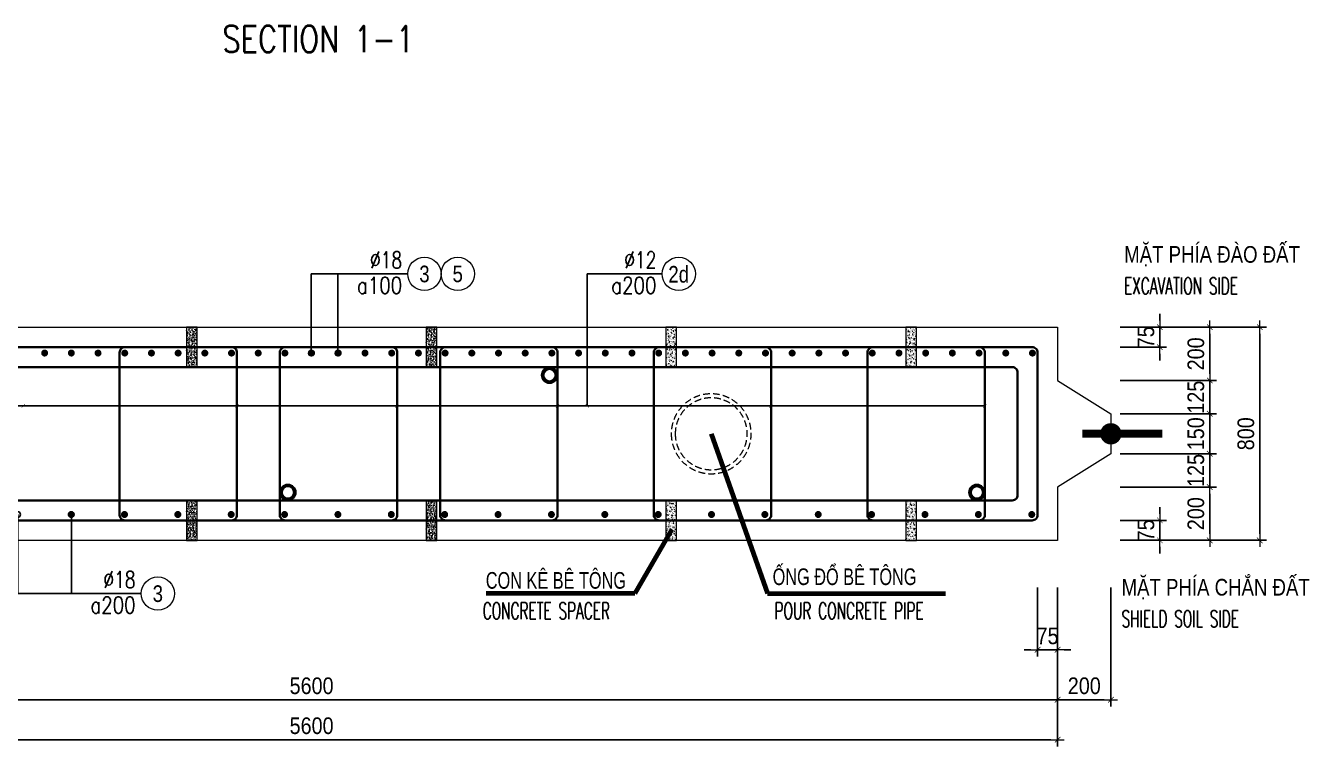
# Model space of a CAD drawing. Header units: millimetres. Extents: x -642477 to 1168880, y -27982 to 330379.
# Drawn here: x 395718 to 410171, y 84914 to 93030 of the extents above; entities that cross this region are included whole.
import ezdxf
from ezdxf.enums import TextEntityAlignment as Align

# ---------------------------------------------------------------- set-up
doc = ezdxf.new("R2010")
doc.units = ezdxf.units.MM
doc.linetypes.add('HIDDEN', pattern=[0.375, 0.25, -0.125])
doc.layers.get('0').update_dxf_attribs({"lineweight": 20})
doc.layers.get('Defpoints').update_dxf_attribs({"color": 151, "lineweight": 9})
for name, color, linetype, lineweight in [('NDC_S_BREAK-LINE', 1, 'Continuous', 15), ('NDC_S_DIAPHGRAM WALL', 3, 'Continuous', 20), ('NDC_S_DIM', 1, 'Continuous', 15), ('NDC_S_ENG TITLE', 3, 'Continuous', 20), ('NDC_S_HATCH MATERIAL', 8, 'Continuous', 13), ('NDC_S_LEADER', 1, 'Continuous', 15), ('NDC_S_LEVEL TEXT', 7, 'Continuous', 20), ('NDC_S_REBAR', 4, 'Continuous', 35), ('NDC_S_VN TEXT', 7, 'Continuous', 20)]:
    doc.layers.add(name, color=color, linetype=linetype, lineweight=lineweight)
doc.layers.add('NDC_S_REBAR DES.', color=2, linetype='Continuous')
doc.styles.add('ARIAL', font='arial.ttf', dxfattribs={"width": 0.8})
doc.styles.add('NDC_ARIAL', font='arial.ttf', dxfattribs={"width": 0.85})
doc.styles.add('NDC_DIM', font='', dxfattribs={"width": 0.75})
doc.styles.add('NDC_EN TXT', font='romans.shx', dxfattribs={"width": 0.8})
doc.styles.get('NDC_DIM').set_extended_font_data('Dotum')
doc.dimstyles.new('A1-NDC-1-25 (x3)', dxfattribs={"dimscale": 75, "dimtxt": 2.5, "dimasz": 1, "dimexe": 1, "dimexo": 0, "dimgap": 0.8, "dimtad": 1, "dimdec": 0, "dimlfac": 0.333333, "dimdsep": 46, "dimtxsty": 'NDC_ARIAL', "dimblk": 'DIMMARK', "dimcen": 49999.938995, "dimdle": 1.5, "dimclrd": 1, "dimclre": 1, "dimclrt": 3, "dimadec": 0, "dimazin": 0, "dimtfac": 1, "dimtdec": 0, "dimtix": 1, "dimtmove": 2, "dimatfit": 3, "dimfxl": 1, "dimarcsym": 0})
doc.dimstyles.new('NDC_dim_25', dxfattribs={"dimscale": 25, "dimtxt": 2.2, "dimasz": 1.5, "dimexe": 1.5, "dimexo": 2.5, "dimgap": 1, "dimtad": 1, "dimdec": 0, "dimzin": 0, "dimdsep": 46, "dimtxsty": 'NDC_DIM', "dimblk": 'DIMMARK', "dimcen": 0.09, "dimdle": 1.2, "dimclrd": 1, "dimclre": 1, "dimclrt": 3, "dimadec": 0, "dimazin": 0, "dimtfac": 1, "dimtdec": 0, "dimtix": 1, "dimtofl": 0, "dimtmove": 0, "dimatfit": 3, "dimfxl": 6, "dimfxlon": 1, "dimtolj": 1, "dimtzin": 0, "dimarcsym": 0})

# ---------------------------------------------------------------- blocks, each defined once
blk = doc.blocks.new('DIMMARK')
at = {"layer": 'NDC_S_DIM', "color": 1}
blk.add_line((-1.5, 0), (1, 0), dxfattribs=at)
at = {"layer": 'NDC_S_DIM', "color": 2, "const_width": 0.1}
blk.add_lwpolyline([(-0.42, -0.42), (0.42, 0.42)], dxfattribs=at)
blk = doc.blocks.new('Ong sieu am')
at = {"layer": 'NDC_S_HATCH MATERIAL'}
h = blk.add_hatch(dxfattribs=at)
h.set_pattern_fill('ANSI31', color=256, scale=20)
h.set_pattern_definition([(45, (0, 0), (-1.76776695, 1.76776695), [])])
h.paths.add_polyline_path([(-7119.3, 51158.9, 1), (-7179.3, 51158.9, 1)])
h.paths.add_polyline_path([(-7171.3, 51158.9, -1), (-7127.3, 51158.9, -1)], flags=16)
at = {"layer": 'NDC_S_REBAR DES.'}
for radius in [30, 22]:
    blk.add_circle((-7149.3, 51158.9), radius, dxfattribs=at)
blk = doc.blocks.new('ong do BT')
at = {"layer": 'NDC_S_HATCH MATERIAL', "linetype": 'HIDDEN', "ltscale": 100}
for radius in [150, 135]:
    blk.add_circle((-6323.7, 51237.8), radius, dxfattribs=at)
blk = doc.blocks.new('con ke BT')
at = {"layer": 'NDC_S_HATCH MATERIAL'}
h = blk.add_hatch(dxfattribs=at)
h.set_pattern_fill('AR-CONC', color=256, scale=2)
h.set_pattern_definition([(50, (0, 0), (14.3452037, -1.2550427), [1.5, -16.5]), (355, (0, 0), (-2.7750267, 15.0438427), [1.2, -13.2]), (100.451444, (1.195, -0.105), (11.570177, 13.7888), [1.274804, -14.0228422]), (46.1842, (0, 4), (21.3448266, -3.3103856), [2.25, -24.75]), (96.635635, (1.779, 3.724), (18.693239, 19.482372), [1.912207, -21.034275]), (351.184164, (0, 4), (18.693239, 19.482372), [1.8, -19.8]), (21, (2, 3), (11.938141, -8.0523778), [1.5, -16.5]), (326, (2, 3), (4.8663066, 14.503001), [1.2, -13.2]), (71.451445, (2.995, 2.329), (16.8044475, 6.450623), [1.274804, -14.0228422]), (37.5, (0, 0), (0.2431971, 6.6578771), [0, -13.04, 0, -13.4, 0, -13.25]), (7.5, (0, 0), (5.2613907, 7.8882342), [0, -7.64, 0, -12.74, 0, -5.05]), (327.5, (-4.46, 0), (10.6764487, -0.45109743), [0, -5, 0, -15.6, 0, -20.7]), (317.5, (-6.46, 0), (11.6637234, 2.0020996), [0, -6.5, 0, -10.36, 0, -14.7])])
h.paths.add_polyline_path([(-7076.9, 51430.9), (-7116.9, 51430.9), (-7116.9, 51280.9), (-7076.9, 51280.9)])
at = {"layer": 'NDC_S_BREAK-LINE'}
blk.add_lwpolyline([(-7116.9, 51430.9), (-7116.9, 51280.9), (-7076.9, 51280.9), (-7076.9, 51430.9)], close=True, dxfattribs=at)
blk = doc.blocks.new('*U2605')
at = {"layer": 'NDC_S_LEADER', "xscale": 3, "yscale": 3, "zscale": 3}
blk.add_blockref('con ke BT', (21291, -154068), dxfattribs=at)
blk = doc.blocks.new('*U2606')
at = {"layer": 'NDC_S_DIM', "color": 0, "linetype": 'ByBlock', "lineweight": -2, "transparency": 16777216}
for p in [(0, 0), (2700, 0), (5400, 0), (8100, 0), (10800, 0), (13500, 0)]:
    blk.add_blockref('*U2605', p, dxfattribs=at)
blk = doc.blocks.new('*U2607')
at = {"layer": 'NDC_S_LEADER', "xscale": 3, "yscale": 3, "zscale": 3}
blk.add_blockref('con ke BT', (21291, -154068), dxfattribs=at)
blk = doc.blocks.new('*U2608')
at = {"layer": 'NDC_S_DIM', "color": 0, "linetype": 'ByBlock', "lineweight": -2, "transparency": 16777216}
for p in [(0, 0), (2700, 0), (5400, 0), (8100, 0), (10800, 0), (13500, 0)]:
    blk.add_blockref('*U2607', p, dxfattribs=at)
blk = doc.blocks.new('*U366')
blk.add_circle((2.5, 0), 2.5)
at = {"layer": 'NDC_S_VN TEXT', "color": 3, "style": 'NDC_EN TXT'}
for tag, width, p in [('DK2', 0.75, (-0.85, 0.85)), ('KC2', 0.8, (-0.85, -2.97))]:
    blk.add_attdef(tag, text='', height=2.5, dxfattribs=dict(at, width=width)).set_placement(p, align=Align.RIGHT)
at = {"layer": 'NDC_S_VN TEXT', "color": 7, "style": 'ARIAL', "width": 0.8}
blk.add_attdef('SH3', text='', height=2.5, dxfattribs=at).set_placement((2.5, 0), align=Align.MIDDLE)
blk = doc.blocks.new('kata_block_THEP')
at = {"layer": 'NDC_S_REBAR', "color": 0}
for p, q in [((-0.5, 0), (0.5, 0)), ((-0.35, 0.35), (0.35, -0.35)), ((0.35, 0.35), (-0.35, -0.35)), ((0, 0.5), (0, -0.5))]:
    blk.add_line(p, q, dxfattribs=at)
at = {"layer": 'NDC_S_REBAR', "color": 0, "const_width": 0.0833}
blk.add_lwpolyline([(-0.5, 0, 1), (0.5, 0, 1), (-0.5, 0, 1)], format="xyb", dxfattribs=at)
blk = doc.blocks.new('*U2594')
at = {"layer": 'NDC_S_REBAR', "ltscale": 80, "xscale": 72, "yscale": 72, "zscale": 72}
blk.add_blockref('kata_block_THEP', (0, 0), dxfattribs=at)
blk = doc.blocks.new('*U2595')
at = {"layer": 'NDC_S_LEVEL TEXT', "color": 0, "linetype": 'ByBlock', "lineweight": -2, "transparency": 16777216}
for p in [(5408.1, 0), (6009, 0), (6609.9, 0), (7210.8, 0), (7811.7, 0), (8412.6, 0), (9013.5, 0), (9614.4, 0), (10215.3, 0), (10816.2, 0), (11417.1, 0), (12018, 0), (12618.9, 0), (13219.8, 0), (13820.7, 0), (14421.6, 0), (15022.5, 0), (15623.4, 0), (16224.3, 0)]:
    blk.add_blockref('*U2594', p, dxfattribs=at)
blk = doc.blocks.new('*U2598')
at = {"layer": 'NDC_S_REBAR', "ltscale": 80, "xscale": 72, "yscale": 72, "zscale": 72}
blk.add_blockref('kata_block_THEP', (0, 0), dxfattribs=at)
blk = doc.blocks.new('*U2611')
at = {"layer": 'NDC_S_LEVEL TEXT', "color": 0, "linetype": 'ByBlock', "lineweight": -2, "transparency": 16777216}
for p in [(5110.2, 0), (5410.8, 0), (5711.4, 0), (6012, 0), (6312.6, 0), (6613.2, 0), (6913.8, 0), (7214.4, 0), (7515, 0), (7815.6, 0), (8116.2, 0), (8416.8, 0), (8717.4, 0), (9018, 0), (9318.6, 0), (9619.2, 0), (9919.8, 0), (10220.4, 0), (10521, 0), (10821.6, 0), (11122.2, 0), (11422.8, 0), (11723.4, 0), (12024, 0), (12324.6, 0), (12625.2, 0), (12925.8, 0), (13226.4, 0), (13527, 0), (13827.6, 0), (14128.2, 0), (14428.8, 0), (14729.4, 0), (15030, 0), (15330.6, 0), (15631.2, 0), (15931.8, 0), (16232.4, 0)]:
    blk.add_blockref('*U2598', p, dxfattribs=at)
blk = doc.blocks.new('*D2650')
at = {"layer": 'Defpoints', "color": 0, "ltscale": 100, "transparency": 16777216}
for p in [(408042, 87834), (409050, 87834), (408042, 87234)]:
    blk.add_point(p, dxfattribs=at)
at = {"layer": 'NDC_S_DIM', "color": 1, "lineweight": -2, "ltscale": 100, "transparency": 16777216}
for p, q in [((408042, 87834), (409125, 87834)), ((409050, 87309), (409050, 87759)), ((408042, 87234), (409125, 87234))]:
    blk.add_line(p, q, dxfattribs=at)
at = {"layer": 'NDC_S_DIM', "color": 1, "lineweight": -2, "ltscale": 100, "transparency": 16777216, "xscale": 75, "yscale": 75, "zscale": 75}
for p, rotation in [((409050, 87834), 90), ((409050, 87234), 270)]:
    blk.add_blockref('DIMMARK', p, dxfattribs=dict(at, rotation=rotation))
at = {"layer": 'NDC_S_DIM', "color": 3, "ltscale": 100, "transparency": 16777216, "insert": (408894, 87534), "char_height": 187.5, "attachment_point": 5, "rotation": 90, "style": 'NDC_ARIAL'}
blk.add_mtext('200', dxfattribs=at)
blk = doc.blocks.new('*D2651')
at = {"layer": 'Defpoints', "color": 0, "ltscale": 100, "transparency": 16777216}
for p in [(408042, 88209), (409050, 88209), (408042, 87834)]:
    blk.add_point(p, dxfattribs=at)
at = {"layer": 'NDC_S_DIM', "color": 1, "lineweight": -2, "ltscale": 100, "transparency": 16777216}
for p, q in [((409050, 88284), (409050, 88359)), ((408042, 88209), (409125, 88209)), ((409050, 87834), (409050, 88209)), ((408042, 87834), (409125, 87834)), ((409050, 87759), (409050, 87684))]:
    blk.add_line(p, q, dxfattribs=at)
at = {"layer": 'NDC_S_DIM', "color": 1, "lineweight": -2, "ltscale": 100, "transparency": 16777216, "xscale": 75, "yscale": 75, "zscale": 75}
for p, rotation in [((409050, 88209), 270), ((409050, 87834), 90)]:
    blk.add_blockref('DIMMARK', p, dxfattribs=dict(at, rotation=rotation))
at = {"layer": 'NDC_S_DIM', "color": 3, "ltscale": 100, "transparency": 16777216, "insert": (408894, 88021), "char_height": 187.5, "attachment_point": 5, "rotation": 90, "style": 'NDC_ARIAL'}
blk.add_mtext('125', dxfattribs=at)
blk = doc.blocks.new('*D2652')
at = {"layer": 'Defpoints', "color": 0, "ltscale": 100, "transparency": 16777216}
for p in [(408042, 88659), (409050, 88659), (408042, 88209)]:
    blk.add_point(p, dxfattribs=at)
at = {"layer": 'NDC_S_DIM', "color": 1, "lineweight": -2, "ltscale": 100, "transparency": 16777216}
for p, q in [((409050, 88734), (409050, 88809)), ((408042, 88659), (409125, 88659)), ((409050, 88209), (409050, 88659)), ((408042, 88209), (409125, 88209)), ((409050, 88134), (409050, 88059))]:
    blk.add_line(p, q, dxfattribs=at)
at = {"layer": 'NDC_S_DIM', "color": 1, "lineweight": -2, "ltscale": 100, "transparency": 16777216, "xscale": 75, "yscale": 75, "zscale": 75}
for p, rotation in [((409050, 88659), 270), ((409050, 88209), 90)]:
    blk.add_blockref('DIMMARK', p, dxfattribs=dict(at, rotation=rotation))
at = {"layer": 'NDC_S_DIM', "color": 3, "ltscale": 100, "transparency": 16777216, "insert": (408894, 88434), "char_height": 187.5, "attachment_point": 5, "rotation": 90, "style": 'NDC_ARIAL'}
blk.add_mtext('150', dxfattribs=at)
blk = doc.blocks.new('*D2653')
at = {"layer": 'Defpoints', "color": 0, "ltscale": 100, "transparency": 16777216}
for p in [(408042, 89034), (409050, 89034), (408042, 88659)]:
    blk.add_point(p, dxfattribs=at)
at = {"layer": 'NDC_S_DIM', "color": 1, "lineweight": -2, "ltscale": 100, "transparency": 16777216}
for p, q in [((409050, 89109), (409050, 89184)), ((408042, 89034), (409125, 89034)), ((409050, 88659), (409050, 89034)), ((408042, 88659), (409125, 88659)), ((409050, 88584), (409050, 88509))]:
    blk.add_line(p, q, dxfattribs=at)
at = {"layer": 'NDC_S_DIM', "color": 1, "lineweight": -2, "ltscale": 100, "transparency": 16777216, "xscale": 75, "yscale": 75, "zscale": 75}
for p, rotation in [((409050, 89034), 270), ((409050, 88659), 90)]:
    blk.add_blockref('DIMMARK', p, dxfattribs=dict(at, rotation=rotation))
at = {"layer": 'NDC_S_DIM', "color": 3, "ltscale": 100, "transparency": 16777216, "insert": (408894, 88846), "char_height": 187.5, "attachment_point": 5, "rotation": 90, "style": 'NDC_ARIAL'}
blk.add_mtext('125', dxfattribs=at)
blk = doc.blocks.new('*D2654')
at = {"layer": 'Defpoints', "color": 0, "ltscale": 100, "transparency": 16777216}
for p in [(408042, 89634), (409050, 89634), (408042, 89034)]:
    blk.add_point(p, dxfattribs=at)
at = {"layer": 'NDC_S_DIM', "color": 1, "lineweight": -2, "ltscale": 100, "transparency": 16777216}
for p, q in [((408042, 89634), (409125, 89634)), ((409050, 89109), (409050, 89559)), ((408042, 89034), (409125, 89034))]:
    blk.add_line(p, q, dxfattribs=at)
at = {"layer": 'NDC_S_DIM', "color": 1, "lineweight": -2, "ltscale": 100, "transparency": 16777216, "xscale": 75, "yscale": 75, "zscale": 75}
for p, rotation in [((409050, 89634), 90), ((409050, 89034), 270)]:
    blk.add_blockref('DIMMARK', p, dxfattribs=dict(at, rotation=rotation))
at = {"layer": 'NDC_S_DIM', "color": 3, "ltscale": 100, "transparency": 16777216, "insert": (408894, 89334), "char_height": 187.5, "attachment_point": 5, "rotation": 90, "style": 'NDC_ARIAL'}
blk.add_mtext('200', dxfattribs=at)
blk = doc.blocks.new('*D2655')
at = {"layer": 'Defpoints', "color": 0, "ltscale": 100, "transparency": 16777216}
for p in [(408042, 89634), (409613, 89634), (408042, 87234)]:
    blk.add_point(p, dxfattribs=at)
at = {"layer": 'NDC_S_DIM', "color": 1, "lineweight": -2, "ltscale": 100, "transparency": 16777216}
for p, q in [((408042, 89634), (409688, 89634)), ((409613, 87309), (409613, 89559)), ((408042, 87234), (409688, 87234))]:
    blk.add_line(p, q, dxfattribs=at)
at = {"layer": 'NDC_S_DIM', "color": 1, "lineweight": -2, "ltscale": 100, "transparency": 16777216, "xscale": 75, "yscale": 75, "zscale": 75}
for p, rotation in [((409613, 89634), 90), ((409613, 87234), 270)]:
    blk.add_blockref('DIMMARK', p, dxfattribs=dict(at, rotation=rotation))
at = {"layer": 'NDC_S_DIM', "color": 3, "ltscale": 100, "transparency": 16777216, "insert": (409457, 88434), "char_height": 187.5, "attachment_point": 5, "rotation": 90, "style": 'NDC_ARIAL'}
blk.add_mtext('800', dxfattribs=at)
blk = doc.blocks.new('*D2656')
at = {"layer": 'Defpoints', "color": 0, "ltscale": 100, "transparency": 16777216}
for p in [(408042, 87459), (408488, 87459), (408042, 87234)]:
    blk.add_point(p, dxfattribs=at)
at = {"layer": 'NDC_S_DIM', "color": 1, "lineweight": -2, "ltscale": 100, "transparency": 16777216}
for p, q in [((408488, 87534), (408488, 87609)), ((408042, 87459), (408563, 87459)), ((408488, 87234), (408488, 87459)), ((408042, 87234), (408563, 87234)), ((408488, 87159), (408488, 87084))]:
    blk.add_line(p, q, dxfattribs=at)
at = {"layer": 'NDC_S_DIM', "color": 1, "lineweight": -2, "ltscale": 100, "transparency": 16777216, "xscale": 75, "yscale": 75, "zscale": 75}
for p, rotation in [((408488, 87459), 270), ((408488, 87234), 90)]:
    blk.add_blockref('DIMMARK', p, dxfattribs=dict(at, rotation=rotation))
at = {"layer": 'NDC_S_DIM', "color": 3, "ltscale": 100, "transparency": 16777216, "insert": (408332, 87346), "char_height": 187.5, "attachment_point": 5, "rotation": 90, "style": 'NDC_ARIAL'}
blk.add_mtext('75', dxfattribs=at)
blk = doc.blocks.new('*D2657')
at = {"layer": 'Defpoints', "color": 0, "ltscale": 100, "transparency": 16777216}
for p in [(408042, 89634), (408488, 89634), (408042, 89409)]:
    blk.add_point(p, dxfattribs=at)
at = {"layer": 'NDC_S_DIM', "color": 1, "lineweight": -2, "ltscale": 100, "transparency": 16777216}
for p, q in [((408488, 89709), (408488, 89784)), ((408042, 89634), (408563, 89634)), ((408488, 89409), (408488, 89634)), ((408042, 89409), (408563, 89409)), ((408488, 89334), (408488, 89259))]:
    blk.add_line(p, q, dxfattribs=at)
at = {"layer": 'NDC_S_DIM', "color": 1, "lineweight": -2, "ltscale": 100, "transparency": 16777216, "xscale": 75, "yscale": 75, "zscale": 75}
for p, rotation in [((408488, 89634), 270), ((408488, 89409), 90)]:
    blk.add_blockref('DIMMARK', p, dxfattribs=dict(at, rotation=rotation))
at = {"layer": 'NDC_S_DIM', "color": 3, "ltscale": 100, "transparency": 16777216, "insert": (408332, 89521), "char_height": 187.5, "attachment_point": 5, "rotation": 90, "style": 'NDC_ARIAL'}
blk.add_mtext('75', dxfattribs=at)
blk = doc.blocks.new('*D2659')
at = {"layer": 'Defpoints', "color": 0, "ltscale": 100, "transparency": 16777216}
for p in [(407112, 86704), (407337, 86704), (407337, 86002)]:
    blk.add_point(p, dxfattribs=at)
at = {"layer": 'NDC_S_DIM', "color": 1, "lineweight": -2, "ltscale": 100, "transparency": 16777216}
for p, q in [((407112, 86704), (407112, 85927)), ((407337, 86704), (407337, 85927)), ((407037, 86002), (406962, 86002)), ((407112, 86002), (407337, 86002)), ((407412, 86002), (407487, 86002))]:
    blk.add_line(p, q, dxfattribs=at)
at = {"layer": 'NDC_S_DIM', "color": 1, "lineweight": -2, "ltscale": 100, "transparency": 16777216, "xscale": 75, "yscale": 75, "zscale": 75}
blk.add_blockref('DIMMARK', (407112, 86002), dxfattribs=at)
at = {"layer": 'NDC_S_DIM', "color": 1, "lineweight": -2, "ltscale": 100, "transparency": 16777216, "xscale": 75, "yscale": 75, "zscale": 75, "rotation": 180}
blk.add_blockref('DIMMARK', (407337, 86002), dxfattribs=at)
at = {"layer": 'NDC_S_DIM', "color": 3, "ltscale": 100, "transparency": 16777216, "insert": (407224, 86157), "char_height": 187.5, "attachment_point": 5, "style": 'NDC_ARIAL'}
blk.add_mtext('75', dxfattribs=at)
blk = doc.blocks.new('*D2661')
at = {"layer": 'Defpoints', "color": 0, "ltscale": 100, "transparency": 16777216}
for p in [(390537, 86704), (407337, 86704), (407337, 85439)]:
    blk.add_point(p, dxfattribs=at)
at = {"layer": 'NDC_S_DIM', "color": 1, "lineweight": -2, "ltscale": 100, "transparency": 16777216}
for p, q in [((390537, 86704), (390537, 85364)), ((407337, 86704), (407337, 85364)), ((390612, 85439), (407262, 85439))]:
    blk.add_line(p, q, dxfattribs=at)
at = {"layer": 'NDC_S_DIM', "color": 1, "lineweight": -2, "ltscale": 100, "transparency": 16777216, "xscale": 75, "yscale": 75, "zscale": 75, "rotation": 180}
blk.add_blockref('DIMMARK', (390537, 85439), dxfattribs=at)
at = {"layer": 'NDC_S_DIM', "color": 1, "lineweight": -2, "ltscale": 100, "transparency": 16777216, "xscale": 75, "yscale": 75, "zscale": 75}
blk.add_blockref('DIMMARK', (407337, 85439), dxfattribs=at)
at = {"layer": 'NDC_S_DIM', "color": 3, "ltscale": 100, "transparency": 16777216, "insert": (398937, 85595), "char_height": 187.5, "attachment_point": 5, "style": 'NDC_ARIAL'}
blk.add_mtext('5600', dxfattribs=at)
blk = doc.blocks.new('*D2662')
at = {"layer": 'Defpoints', "color": 0, "ltscale": 100, "transparency": 16777216}
for p in [(407337, 86704), (407937, 86704), (407937, 85439)]:
    blk.add_point(p, dxfattribs=at)
at = {"layer": 'NDC_S_DIM', "color": 1, "lineweight": -2, "ltscale": 100, "transparency": 16777216}
for p, q in [((407337, 86704), (407337, 85364)), ((407937, 86704), (407937, 85364)), ((407412, 85439), (407862, 85439))]:
    blk.add_line(p, q, dxfattribs=at)
at = {"layer": 'NDC_S_DIM', "color": 1, "lineweight": -2, "ltscale": 100, "transparency": 16777216, "xscale": 75, "yscale": 75, "zscale": 75, "rotation": 180}
blk.add_blockref('DIMMARK', (407337, 85439), dxfattribs=at)
at = {"layer": 'NDC_S_DIM', "color": 1, "lineweight": -2, "ltscale": 100, "transparency": 16777216, "xscale": 75, "yscale": 75, "zscale": 75}
blk.add_blockref('DIMMARK', (407937, 85439), dxfattribs=at)
at = {"layer": 'NDC_S_DIM', "color": 3, "ltscale": 100, "transparency": 16777216, "insert": (407637, 85595), "char_height": 187.5, "attachment_point": 5, "style": 'NDC_ARIAL'}
blk.add_mtext('200', dxfattribs=at)
blk = doc.blocks.new('*D2663')
at = {"layer": 'Defpoints', "color": 0, "ltscale": 100, "transparency": 16777216}
for p in [(390537, 86704), (407337, 86704), (407337, 84989)]:
    blk.add_point(p, dxfattribs=at)
at = {"layer": 'NDC_S_DIM', "color": 1, "lineweight": -2, "ltscale": 100, "transparency": 16777216}
for p, q in [((390537, 86704), (390537, 84914)), ((407337, 86704), (407337, 84914)), ((390612, 84989), (407262, 84989))]:
    blk.add_line(p, q, dxfattribs=at)
at = {"layer": 'NDC_S_DIM', "color": 1, "lineweight": -2, "ltscale": 100, "transparency": 16777216, "xscale": 75, "yscale": 75, "zscale": 75, "rotation": 180}
blk.add_blockref('DIMMARK', (390537, 84989), dxfattribs=at)
at = {"layer": 'NDC_S_DIM', "color": 1, "lineweight": -2, "ltscale": 100, "transparency": 16777216, "xscale": 75, "yscale": 75, "zscale": 75}
blk.add_blockref('DIMMARK', (407337, 84989), dxfattribs=at)
at = {"layer": 'NDC_S_DIM', "color": 3, "ltscale": 100, "transparency": 16777216, "insert": (398937, 85145), "char_height": 187.5, "attachment_point": 5, "style": 'NDC_ARIAL'}
blk.add_mtext('5600', dxfattribs=at)

msp = doc.modelspace()

# ---------------------------------------------------------------- linework, layer by layer
at = {"layer": 'NDC_S_DIAPHGRAM WALL', "ltscale": 0.01}
for p, q in [((407336.6, 89633.8), (407336.6, 89033.8)), ((407336.6, 89033.8), (407936.6, 88658.8)), ((407936.6, 88658.8), (407936.6, 88208.8)), ((407936.6, 88208.8), (407336.6, 87833.8)), ((407336.6, 87833.8), (407336.6, 87233.8)), ((407336.6, 87233.8), (390536.6, 87233.8))]:
    msp.add_line(p, q, dxfattribs=at)
msp.add_lwpolyline([(390536.6, 89633.8), (407336.6, 89633.8)], dxfattribs=at)
at = {"layer": 'NDC_S_DIAPHGRAM WALL', "ltscale": 50, "const_width": 90}
msp.add_lwpolyline([(407614.5, 88433.8), (408514.5, 88433.8)], dxfattribs=at)
at = {"layer": 'NDC_S_DIAPHGRAM WALL', "ltscale": 50, "const_width": 120}
msp.add_lwpolyline([(407876.6, 88433.8, 1), (407996.6, 88433.8, 1)], format="xyb", close=True, dxfattribs=at)
at = {"layer": 'NDC_S_DIM'}
msp.add_circle((400582.6, 90233.8), 187.5, dxfattribs=at)
at = {"layer": 'NDC_S_REBAR'}
msp.add_lwpolyline([(390761.6, 87518.8, 0.4142136), (390821.6, 87458.8), (407051.6, 87458.8, 0.4142136), (407111.6, 87518.8), (407111.6, 89348.8, 0.4142136), (407051.6, 89408.8), (390821.6, 89408.8, 0.4142136), (390761.6, 89348.8), (390761.6, 87518.8)], format="xyb", dxfattribs=at)
for points in [[(396835.5, 89408.8), (398036.8, 89408.8, -0.4142136), (398096.8, 89348.8), (398096.8, 87518.8, -0.4142136), (398036.8, 87458.8), (396835.5, 87458.8, -0.4142136), (396775.5, 87518.8), (396775.5, 89348.8, -0.4142136)], [(398640, 89408.8), (399841.3, 89408.8, -0.4142136), (399901.3, 89348.8), (399901.3, 87518.8, -0.4142136), (399841.3, 87458.8), (398640, 87458.8, -0.4142136), (398580, 87518.8), (398580, 89348.8, -0.4142136)], [(400444.5, 89408.8), (401645.8, 89408.8, -0.4142136), (401705.8, 89348.8), (401705.8, 87518.8, -0.4142136), (401645.8, 87458.8), (400444.5, 87458.8, -0.4142136), (400384.5, 87518.8), (400384.5, 89348.8, -0.4142136)], [(402850.5, 89408.8), (404051.8, 89408.8, -0.4142136), (404111.8, 89348.8), (404111.8, 87518.8, -0.4142136), (404051.8, 87458.8), (402850.5, 87458.8, -0.4142136), (402790.5, 87518.8), (402790.5, 89348.8, -0.4142136)], [(405256.5, 89408.8), (406457.8, 89408.8, -0.4142136), (406517.8, 89348.8), (406517.8, 87518.8, -0.4142136), (406457.8, 87458.8), (405256.5, 87458.8, -0.4142136), (405196.5, 87518.8), (405196.5, 89348.8, -0.4142136)], [(391046.6, 89183.8), (406826.6, 89183.8, -0.4142136), (406886.6, 89123.8), (406886.6, 87743.8, -0.4142136), (406826.6, 87683.8), (391046.6, 87683.8, -0.4142136), (390986.6, 87743.8), (390986.6, 89123.8, -0.4142136)]]:
    msp.add_lwpolyline(points, format="xyb", close=True, dxfattribs=at)

# ---------------------------------------------------------------- block references
at = {"layer": 'NDC_S_DIM', "ltscale": 80, "xscale": 75, "yscale": 75, "zscale": 75}
for p, values in [((400020.1, 90233.8), {'SH3': '3', 'DK2': '%%C18', 'KC2': 'a100'}), ((402882.9, 90233.8), {'SH3': '2d', 'DK2': '%%c12', 'KC2': 'a200'}), ((397018.3, 86633.7), {'SH3': '3', 'DK2': '%%C18', 'KC2': 'a200'})]:
    msp.add_blockref('*U366', p, dxfattribs=at).add_auto_attribs(values)
at = {"layer": 'NDC_S_DIM'}
for name, p in [('*U2606', (392186.6, 89408.8)), ('*U2608', (392186.6, 87458.8))]:
    msp.add_blockref(name, p, dxfattribs=at)
at = {"layer": 'NDC_S_LEADER', "yscale": 3, "zscale": 3}
for name, p, xscale in [('Ong sieu am', (423063.7, -64382.8), 3), ('ong do BT', (384465.4, -65279.7), -3), ('Ong sieu am', (420117.9, -65702.8), 3)]:
    msp.add_blockref(name, p, dxfattribs=dict(at, xscale=xscale))
at = {"layer": 'NDC_S_LEADER', "xscale": -3, "yscale": 3, "zscale": 3, "rotation": 180}
msp.add_blockref('Ong sieu am', (427875.7, 241250.3), dxfattribs=at)
at = {"layer": 'NDC_S_LEVEL TEXT'}
msp.add_blockref('*U2611', (390821.1, 89342.8), dxfattribs=at)
at = {"layer": 'NDC_S_LEVEL TEXT', "extrusion": (0, 0, -1), "zscale": -1, "rotation": 180}
msp.add_blockref('*U2595', (-390821.1, 87524.8), dxfattribs=at)

# ---------------------------------------------------------------- texts
at = {"layer": 'NDC_S_ENG TITLE', "style": 'NDC_EN TXT', "width": 0.8}
msp.add_text('SECTION 1-1', height=300, dxfattribs=at).set_placement((399012, 92880), align=Align.MIDDLE)
at = {"layer": 'NDC_S_ENG TITLE', "style": 'NDC_EN TXT', "width": 0.6}
for s, p in [('EXCAVATION SIDE', (408086.3, 90099.4)), ('CONCRETE SPACER', (400864.4, 86440.1)), ('POUR CONCRETE PIPE', (404149.7, 86440.1)), ('SHIELD SOIL SIDE', (408057.2, 86350.9))]:
    msp.add_text(s, height=187.5, dxfattribs=at).set_placement(p, align=Align.MIDDLE_LEFT)
at = {"layer": 'NDC_S_LEVEL TEXT', "style": 'NDC_ARIAL'}
for s, width, p in [('MẶT PHÍA ĐÀO ĐẤT', 0.8, (408086.3, 90454.1)), ('CON KÊ BÊ TÔNG', 0.7, (400898.3, 86782.9)), ('ỐNG ĐỔ BÊ TÔNG', 0.7, (404128.2, 86824.2)), ('MẶT PHÍA CHẮN ĐẤT', 0.8, (408057.2, 86705.6))]:
    msp.add_text(s, height=187.5, dxfattribs=dict(at, width=width)).set_placement(p, align=Align.MIDDLE_LEFT)
at = {"layer": 'NDC_S_VN TEXT', "color": 7, "style": 'ARIAL', "width": 0.8}
msp.add_text('5', height=187.5, dxfattribs=at).set_placement((400582.6, 90233.8), align=Align.MIDDLE)

# ---------------------------------------------------------------- dimensions: what is measured, and where the dimension line sits
at = {"layer": 'NDC_S_DIM', "ltscale": 100}
for base, p1, p2, picture, middle in [((408487.5, 89633.8), (408042.3, 89408.8), (408042.3, 89633.8), '*D2657', (408332.2, 89521.3)), ((409050, 89633.8), (408042.3, 89033.8), (408042.3, 89633.8), '*D2654', (408894.3, 89333.8)), ((409612.5, 89633.8), (408042.3, 87233.8), (408042.3, 89633.8), '*D2655', (409456.8, 88433.8)), ((409050, 89033.8), (408042.3, 88658.8), (408042.3, 89033.8), '*D2653', (408894.3, 88846.3)), ((409050, 88658.8), (408042.3, 88208.8), (408042.3, 88658.8), '*D2652', (408894.3, 88433.8)), ((409050, 88208.8), (408042.3, 87833.8), (408042.3, 88208.8), '*D2651', (408894.3, 88021.3)), ((409050, 87833.8), (408042.3, 87233.8), (408042.3, 87833.8), '*D2650', (408894.3, 87533.8)), ((408487.5, 87458.8), (408042.3, 87233.8), (408042.3, 87458.8), '*D2656', (408332.2, 87346.3))]:
    dim = msp.add_linear_dim(base=base, p1=p1, p2=p2, angle=90, dimstyle='A1-NDC-1-25 (x3)', dxfattribs=at)
    dim.commit()
    dim.dimension.update_dxf_attribs({"geometry": picture, "text_midpoint": middle})
for base, p1, p2, picture, middle in [((407336.6, 85439.1), (390536.6, 86704.2), (407336.6, 86704.2), '*D2661', (398936.6, 85594.8)), ((407336.6, 84989.1), (390536.6, 86704.2), (407336.6, 86704.2), '*D2663', (398936.6, 85144.8)), ((407336.6, 86001.6), (407111.6, 86704.2), (407336.6, 86704.2), '*D2659', (407224.1, 86156.9)), ((407936.6, 85439.1), (407336.6, 86704.2), (407936.6, 86704.2), '*D2662', (407636.6, 85594.8))]:
    dim = msp.add_linear_dim(base=base, p1=p1, p2=p2, dimstyle='A1-NDC-1-25 (x3)', dxfattribs=at)
    dim.commit()
    dim.dimension.update_dxf_attribs({"geometry": picture, "text_midpoint": middle})

# ---------------------------------------------------------------- leaders
at = {"layer": 'NDC_S_LEADER'}
for points, override in [([(398933.4, 89342.8), (398933.4, 90233.8), (400020.1, 90233.8)], {"dimasz": 2.5, "dimldrblk": 'DotBlank'}), ([(399233.7, 89342.8), (399233.7, 90233.8), (400020.1, 90233.8)], {"dimasz": 2.5, "dimldrblk": 'DotBlank'}), ([(402041.2, 88748), (402041.2, 90233.8), (402882.9, 90233.8)], {"dimldrblk": 'ArchTick'}), ([(393284.8, 88748), (406509, 88748)], {"dimldrblk": 'ArchTick'}), ([(406517.8, 88748), (393288.1, 88748)], {"dimldrblk": 'ArchTick'}), ([(395690.8, 88748), (406509, 88748)], {"dimldrblk": 'ArchTick'}), ([(398096.8, 88748), (406509, 88748)], {"dimldrblk": 'ArchTick'}), ([(399896.9, 88748), (406509, 88748)], {"dimldrblk": 'ArchTick'}), ([(401705.8, 88748), (406509, 88748)], {"dimldrblk": 'ArchTick'}), ([(404107.4, 88748), (406509, 88748)], {"dimldrblk": 'ArchTick'}), ([(403436.6, 88433.8), (404071.9, 86633.7), (406073.3, 86633.7)], {"dimasz": 4.5, "dimlwd": 65533}), ([(395628.3, 87524.8), (395628.3, 86633.7), (397018.3, 86633.7)], {"dimasz": 2.5, "dimldrblk": 'DotBlank'}), ([(396231.9, 87524.8), (396231.9, 86633.7), (397018.3, 86633.7)], {"dimasz": 2.5, "dimldrblk": 'DotBlank'}), ([(402991.8, 87354.6), (402575.8, 86633.7), (400903.8, 86633.7)], {"dimasz": 4.5, "dimlwd": 65533})]:
    msp.add_leader(points, dimstyle='NDC_dim_25', override=override, dxfattribs=at)

doc.saveas('drawing.dxf')
